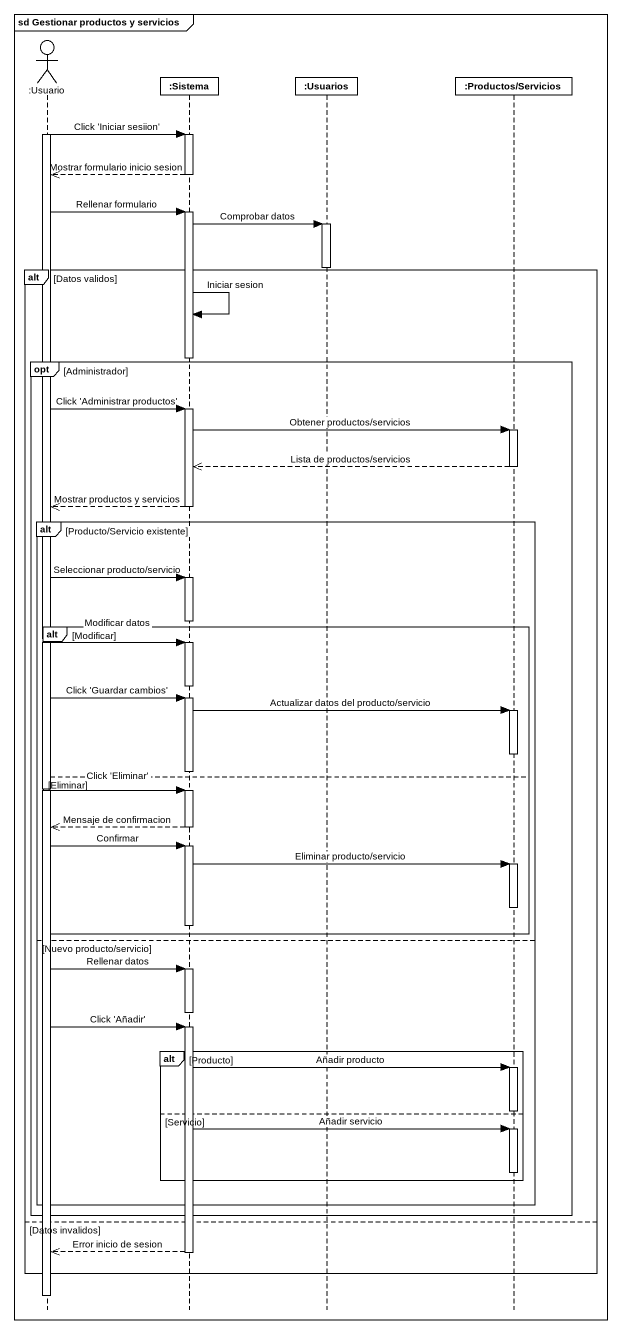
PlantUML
@startuml
mainframe sd Gestionar productos y servicios
hide footbox
actor ":Usuario" as Usuario
participant ":Sistema" as Sistema
participant ":Usuarios" as Usuarios
participant ":Productos/Servicios" as Productos_Servicios

activate Usuario
Usuario -> Sistema : Click 'Iniciar sesiion'
activate Sistema
Sistema -->> Usuario : Mostrar formulario inicio sesion
deactivate Sistema
Usuario -> Sistema : Rellenar formulario
activate Sistema
Sistema -> Usuarios : Comprobar datos
activate Usuarios
deactivate Usuarios
alt Datos validos
  Sistema -> Sistema : Iniciar sesion
  deactivate Sistema
  opt Administrador
    Usuario -> Sistema : Click 'Administrar productos'
    activate Sistema
    Sistema -> Productos_Servicios : Obtener productos/servicios
    activate Productos_Servicios
    Productos_Servicios -->> Sistema : Lista de productos/servicios
    deactivate Productos_Servicios
    Sistema -->> Usuario : Mostrar productos y servicios
    deactivate Sistema
    alt Producto/Servicio existente
      Usuario -> Sistema : Seleccionar producto/servicio
      activate Sistema
      deactivate Sistema
      alt Modificar
        Usuario -> Sistema : Modificar datos
        activate Sistema
        deactivate Sistema
        Usuario -> Sistema : Click 'Guardar cambios'
        activate Sistema
        Sistema -> Productos_Servicios : Actualizar datos del producto/servicio
        activate Productos_Servicios
        deactivate Productos_Servicios
        deactivate Sistema
      else Eliminar
        Usuario -> Sistema : Click 'Eliminar'
        activate Sistema
        Sistema -->> Usuario : Mensaje de confirmacion
        deactivate Sistema
        Usuario -> Sistema : Confirmar
        activate Sistema
        Sistema -> Productos_Servicios : Eliminar producto/servicio
        activate Productos_Servicios
        deactivate Productos_Servicios
        deactivate Sistema
      end
    else Nuevo producto/servicio
      Usuario -> Sistema : Rellenar datos
      activate Sistema
      deactivate Sistema
      Usuario -> Sistema : Click 'Añadir'
      activate Sistema
      alt Producto
        Sistema -> Productos_Servicios : Añadir producto
        activate Productos_Servicios
        deactivate Productos_Servicios
      else Servicio
        Sistema -> Productos_Servicios : Añadir servicio
        activate Productos_Servicios
        deactivate Productos_Servicios
      end
    end
  end
else Datos invalidos
  Sistema -->> Usuario : Error inicio de sesion
  deactivate Sistema
end
deactivate Usuario
@enduml
